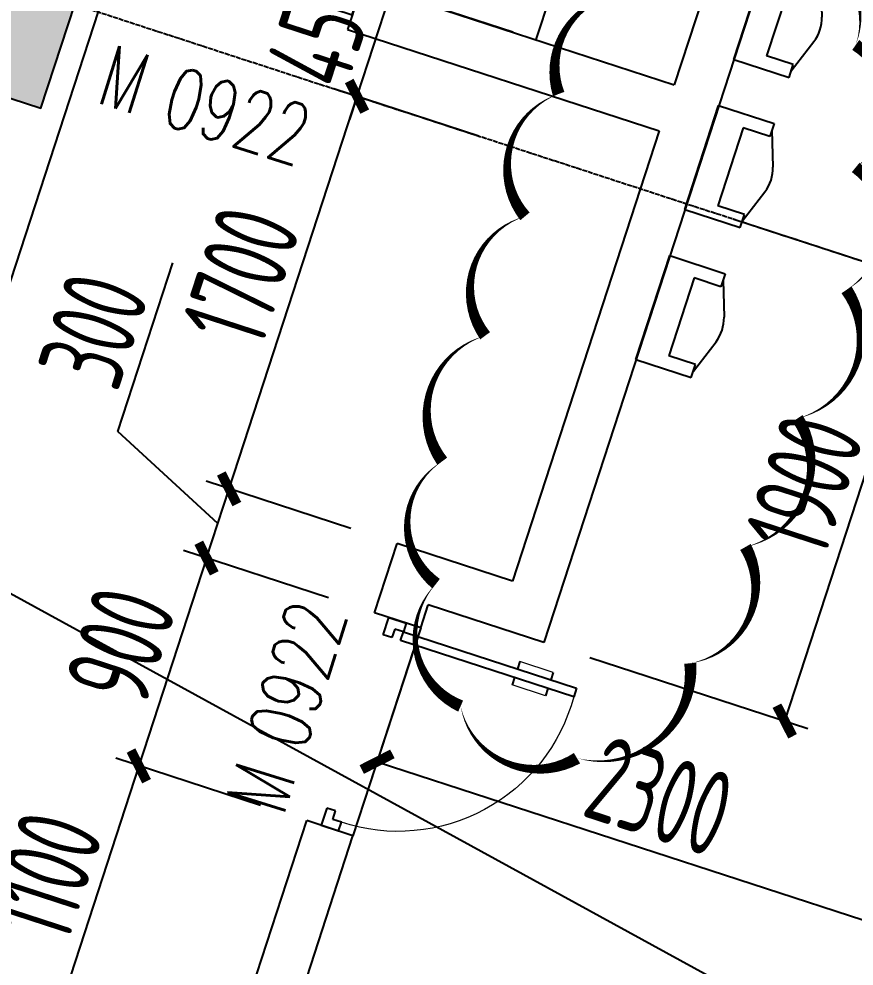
# Model space of a CAD drawing. Header units: millimetres. Extents: x 11639278 to 23698211, y -13072636 to -5537337.
# Drawn here: x 11838029 to 11841468, y -6347750 to -6343850 of the extents above; entities that cross this region are included whole.
import ezdxf
from ezdxf.enums import TextEntityAlignment as Align

# ---------------------------------------------------------------- set-up
doc = ezdxf.new("R2010")
doc.units = ezdxf.units.MM
doc.header["$LTSCALE"] = 10
doc.linetypes.add('A2-RG-AXIS$0$CENTER', pattern=[2, 1.25, -0.25, 0.25, -0.25])
doc.linetypes.add('A2-RG-AXIS$0$DOTE', pattern=[2.4200000000000004, 2, -0.2, 0.02, -0.2])
for name, color, linetype in [('A2-RB-F1$0$A-DIMS-100', 1, 'Continuous'), ('A2-RD-F1（少）$0$A-1-1-X-toilel$0$A-FIXT', 55, 'Continuous'), ('A2-RG-AXIS$0$A-GRID', 1, 'A2-RG-AXIS$0$CENTER'), ('A2-RI-F1$0$A-DOOR', 32, 'Continuous'), ('A2-RI-F1$0$A-STRS', 50, 'Continuous'), ('A2-RI-F1$0$A-SYMB-DOOR', 3, 'Continuous'), ('A2-RI-F1$0$A-WALL', 7, 'Continuous'), ('A2-RS-F1$0$A-HATH-GRAY', 8, 'Continuous'), ('A2-RS-F1$0$A-WALL-CONC', 6, 'Continuous')]:
    doc.layers.add(name, color=color, linetype=linetype)
doc.styles.add('A2-RB-F1$0$XD2008', font='hzs.shx', dxfattribs={"width": 0.7, "bigfont": 'hztxt.shx'})
doc.styles.add('A2-RI-F1$0$ECADI-TXT', font='simplex.shx', dxfattribs={"bigfont": 'hztxt.shx'})
doc.dimstyles.new('A2-RB-F1$0$XD100$0', dxfattribs={"dimscale": 100, "dimtxt": 3.5, "dimasz": 1, "dimexe": 1, "dimexo": 2, "dimgap": 0.5, "dimtad": 1, "dimdec": 0, "dimdsep": 46, "dimtxsty": 'A2-RB-F1$0$XD2008', "dimblk1": 'A2-RB-F1$0$_ArchTick', "dimblk2": 'A2-RB-F1$0$_ArchTick', "dimsah": 1, "dimcen": 2.5, "dimclrt": 4, "dimaunit": 1, "dimadec": 0, "dimazin": 0, "dimtfac": 1, "dimtdec": 0, "dimtix": 1, "dimtmove": 1, "dimatfit": 3, "dimfxl": 0, "dimtolj": 1, "dimtzin": 0, "dimarcsym": 0})

# ---------------------------------------------------------------- blocks, each defined once
blk = doc.blocks.new('A2-RS-F1')
at = {"layer": 'A2-RS-F1$0$A-HATH-GRAY', "ltscale": 3}
h = blk.add_hatch(color=256, dxfattribs=at)
h.paths.add_polyline_path([(11844906.56044131, -6323395.852905449), (11843860.74415023, -6323054.971699168), (11843581.84834276, -6323910.618104999), (11844627.6689347, -6324251.500808042)], flags=17)
h.paths.add_polyline_path([(11860882.5898023, -6343275.370514884), (11862023.51222221, -6343647.251429699), (11861713.61803408, -6344598.016532997), (11860572.69072614, -6344226.134024941)])
h.paths.add_polyline_path([(11865221.17885351, -6329964.444590925), (11866362.10127343, -6330336.325505741), (11866052.2070853, -6331287.090609038), (11864911.27977736, -6330915.208100983)])
h.paths.add_polyline_path([(11863051.86161758, -6336619.977228878), (11864192.7840375, -6336991.858143694), (11863882.88984937, -6337942.623246991), (11862741.96254143, -6337570.740738936)])
edge = h.paths.add_edge_path()
edge.add_arc((11859128.83743993, -6350592.16642234), 550, 0, 360)
edge = h.paths.add_edge_path()
edge.add_arc((11856959.37186344, -6357247.678415939), 449.9999999999999, 0, 360)
edge = h.paths.add_edge_path()
edge.add_arc((11853166.7036085, -6357589.156732996), 449.9999999999999, 0, 360)
edge = h.paths.add_edge_path()
edge.add_arc((11867805.91486336, -6323970.623460723), 449.9999999999999, 0, 360)
h.paths.add_polyline_path([(11846029.99933785, -6316399.528479998), (11847075.84511347, -6316740.419391603), (11846796.94051941, -6317596.107446883), (11845751.09034457, -6317255.215101362)])
h.paths.add_polyline_path([(11843860.72775313, -6323054.921841158), (11844906.57352876, -6323395.812752763), (11844627.6689347, -6324251.500808042), (11843581.81875985, -6323910.608462522)])
h.paths.add_polyline_path([(11855493.2232798, -6327056.795293259), (11855968.60851452, -6327211.743280065), (11855813.66053308, -6327687.128498312), (11855338.275293, -6327532.180527976)])
h.paths.add_polyline_path([(11855338.21658511, -6327532.233471887), (11855813.60104128, -6327687.183847262), (11855968.55141665, -6327211.799391082), (11855493.16696048, -6327056.849015715)])
h.paths.add_polyline_path([(11848985.40852566, -6347022.975376734), (11849460.79376037, -6347177.923363539), (11849305.84577894, -6347653.308581786), (11848830.46053885, -6347498.36061145)])
h.paths.add_polyline_path([(11848830.40183097, -6347498.413555361), (11849305.78628714, -6347653.363930736), (11849460.73666251, -6347177.979474556), (11848985.35220633, -6347023.029099189)])
h.paths.add_polyline_path([(11841691.45616842, -6329710.315202315), (11842737.30194404, -6330051.206113921), (11842458.39734998, -6330906.8941692), (11841412.54717514, -6330566.00182368)])
edge = h.paths.add_edge_path()
edge.add_arc((11835566.99318758, -6350274.793449772), 549.9999999999999, 0, 360)
h.paths.add_polyline_path([(11837073.9534731, -6343876.82250524), (11838119.79927668, -6344217.713331052), (11838398.70995235, -6343362.021309935), (11837352.86414876, -6343021.130484126)])
h.paths.add_polyline_path([(11839243.2587376, -6337221.44012183), (11840289.10454118, -6337562.33094764), (11840568.01521684, -6336706.638926526), (11839522.16941326, -6336365.748100712)])
h.paths.add_polyline_path([(11843581.83347457, -6323910.663720283), (11844627.67927816, -6324251.554546096), (11844906.58995382, -6323395.862524978), (11843860.74415023, -6323054.971699168)])
edge = h.paths.add_edge_path()
edge.add_arc((11839855.8415427, -6353250.403283347), 449.9999999999999, 0, 360)
edge = h.paths.add_edge_path()
edge.add_arc((11857822.77974516, -6320716.701391344), 449.9999999999999, 0, 360)
edge = h.paths.add_edge_path()
edge.add_arc((11856666.24705885, -6324264.857165155), 499.9999999999999, 0, 360)
h.paths.add_polyline_path([(11855338.28447194, -6327532.255599339), (11855813.66892812, -6327687.205974705), (11855968.61930349, -6327211.821518534), (11855493.23484731, -6327056.871143163)])
h.paths.add_polyline_path([(11848830.26628793, -6347498.36937545), (11849305.65074411, -6347653.319750817), (11849460.60111947, -6347177.935294642), (11848985.2166633, -6347022.98491927)])
edge = h.paths.add_edge_path()
edge.add_arc((11848133.05237684, -6350444.060172903), 499.9999999999999, 0, 360)
edge = h.paths.add_edge_path()
edge.add_arc((11846511.2155728, -6355419.854289883), 449.9999999999999, 0, 360)
edge = h.paths.add_edge_path()
edge.add_arc((11865992.17153436, -6360191.697866529), 449.9999999999999, 0, 360)
edge = h.paths.add_edge_path()
edge.add_arc((11868161.44334964, -6353536.304580524), 449.9999999999999, 0, 360)
edge = h.paths.add_edge_path()
edge.add_arc((11870330.71516493, -6346880.911294518), 449.9999999999999, 0, 360)
edge = h.paths.add_edge_path()
edge.add_arc((11872499.98698021, -6340225.518008512), 449.9999999999999, 0, 360)
edge = h.paths.add_edge_path()
edge.add_arc((11874669.2587955, -6333570.124722506), 449.9999999999999, 0, 360)
edge = h.paths.add_edge_path()
edge.add_arc((11876838.53061078, -6326914.7314365), 449.9999999999999, 0, 360)
at = {"layer": 'A2-RS-F1$0$A-WALL-CONC'}
blk.add_lwpolyline([(11837073.9534731, -6343876.82250524), (11838119.79927668, -6344217.713331052), (11838398.70995235, -6343362.021309935), (11837352.86414876, -6343021.130484126)], close=True, dxfattribs=at)
blk = doc.blocks.new('A2-RI-F1$0$door-1000')
for p, q in [((0.6493001440558146, 0.6470603530760854), (0.7083274303022336, 0.7058840215922828)), ((0.7083274303022336, 0.7058840215922828), (0.7083274303022336, 0.7058840215922828)), ((0.7083274303022336, 0.7058840215922828), (0.7671510987011061, 0.6468567355786945)), ((0.6787119787186384, 0.6175467101875256), (0.6493001440558146, 0.6470603530760854)), ((0.7082256213780056, 0.6469585443846881), (0.6787119787186384, 0.6175467101875256)), ((0.7376374560417389, 0.617444901379713), (0.7082256213780056, 0.6469585443846881)), ((0.7671510987011061, 0.6468567355786945), (0.7376374560417389, 0.617444901379713)), ((0.05902728531691537, 0.058823668749028), (-4.638422979041934e-10, 3.510649548843503e-10)), ((0.0884391195140779, 0.02931002574223385), (0.05902728531691537, 0.058823668749028)), ((-4.638422979041934e-10, 3.510649548843503e-10), (0.05882366746845946, -0.05902728554610803)), ((-4.638422979041934e-10, 3.510649548843503e-10), (-4.638422979041934e-10, 3.510649548843503e-10)), ((0.05892547639177792, -0.0001018084567476762), (0.0884391195140779, 0.02931002574223385)), ((0.05882366746845946, -0.05902728554610803), (0.08833731059166894, -0.02961545134712651)), ((0.08833731059166894, -0.02961545134712651), (0.05892547639177792, -0.0001018084567476762)), ((0.1178509532483076, -0.000203617149963975), (0.08833731059166894, -0.02961545134712651)), ((0.08833731059166894, -0.02961545134712651), (0.6765739950369607, -0.619888310551687)), ((0.7060876381601702, -0.5904764763545245), (0.1178509532483076, -0.000203617149963975)), ((0.5050864988024841, -0.3887795741884474), (0.5300519447773695, -0.3639002478448674)), ((0.4506074101691411, -0.4430707346164127), (0.4755728561449359, -0.4181914085038443)), ((0.6182652814331959, -0.502350123713768), (0.6432307274099003, -0.4774707974866033)), ((0.5637861927989434, -0.5566412841435522), (0.588751638309077, -0.5317619579127495)), ((0.6765739950369607, -0.619888310551687), (0.7060876381601702, -0.5904764763545245))]:
    blk.add_line(p, q)
at = {"lineweight": 13}
for p, q in [((0.6432307274099003, -0.4774707974866033), (0.5300519447773695, -0.3639002478448674)), ((0.5637861927989434, -0.5566412841435522), (0.4506074101691411, -0.4430707346164127))]:
    blk.add_line(p, q, dxfattribs=at)
blk.add_arc((0.1481008371338248, 0.02847035136255727), 0.833333333809029, 312.0349782215454, 44.97267390679077, dxfattribs=at)
blk = doc.blocks.new('A2-RI-F1$0$ECADI-TAG-DOOR')
blk = doc.blocks.new('A2-RI-F1')
at = {"layer": 'A2-RI-F1$0$A-STRS'}
blk.add_line((11839683.68925032, -6346357.547437427), (11839404.77826159, -6347213.239356484), dxfattribs=at)
at = {"layer": 'A2-RI-F1$0$A-WALL'}
for p, q in [((11842618.48294873, -6338321.572981182), (11840728.11360628, -6344121.284820484)), ((11842808.63704468, -6338383.552169289), (11840190.06237865, -6346417.420507425)), ((11838431.84339695, -6343583.17713953), (11836494.99415201, -6349525.491461619)), ((11839444.59197297, -6343702.919201675), (11839382.61273052, -6343893.073280006)), ((11839444.59054873, -6343702.923571286), (11840728.11360629, -6344121.284820485)), ((11839382.61130628, -6343893.077649618), (11840666.13441156, -6344311.438914371)), ((11840666.13441156, -6344311.438914372), (11840061.88779614, -6346165.286247843)), ((11839493.53501388, -6346295.56714698), (11839586.50523604, -6346010.336447355)), ((11840061.88779614, -6346165.286247843), (11839586.50523604, -6346010.336447355)), ((11839683.68879321, -6346357.547288434), (11839714.67884768, -6346262.470390483)), ((11840190.06237865, -6346417.420507425), (11839714.67884768, -6346262.470390483)), ((11839683.68925032, -6346357.547437427), (11839493.53548813, -6346295.567301561)), ((11838129.94112845, -6350479.051041721), (11839214.62432645, -6347151.259164249)), ((11839404.77826159, -6347213.239356483), (11839214.62432645, -6347151.259164249)), ((11839063.85721344, -6348259.1849012), (11839404.77826159, -6347213.239356483))]:
    blk.add_line(p, q, dxfattribs=at)
at = {"layer": 'Defpoints', "color": 3}
blk.add_line((11846489, -6350866.5), (11821709.5, -6337304), dxfattribs=at)
at = {"layer": 'Defpoints'}
blk.add_lwpolyline([(11840554.45147512, -6343742.899437297, 0, 50, 0.52056705), (11840251.74226381, -6344158.862094549, 0, 50, 0.52056705), (11840251.74226381, -6344158.862094549, 0, 50, 0.52056705), (11840113.01776299, -6344663.05146818, 0, 50, 0.52056705), (11840113.01776299, -6344663.051468179, 0, 50, 0.52056705), (11839949.03305251, -6345154.63862121, 0, 50, 0.52056705), (11839949.03305251, -6345154.63862121, 0, 50, 0.52056705), (11839772.45470525, -6345671.430215443, 0, 50, 0.52056705), (11839772.45470525, -6345671.430215443, 0, 50, 0.52056705), (11839747.24311967, -6346175.630761255, 0, 50, 0.52056705), (11839747.24311967, -6346175.630761255, 0, 50, 0.52056705), (11839848.13808609, -6346679.820134887, 0, 50, 0.52056705), (11839848.13808609, -6346679.820134887, 0, 50, 0.52056705), (11840327.42564465, -6346894.102573813, 0, 50, 0.52056705), (11840327.42564465, -6346894.102573813, 0, 50, 0.52056705), (11840794.0952544, -6346503.355529943, 0, 50, 0.52056705), (11840794.0952544, -6346503.355529943, 0, 50, 0.52056705), (11841021.12108488, -6346024.370597512, 0, 50, 0.52056705), (11841021.12108488, -6346024.370597512, 0, 50, 0.52056705), (11841235.55327857, -6345494.965610498, 0, 50, 0.52056705), (11841235.55327857, -6345494.965610498, 0, 50, 0.52056705), (11841437.34321142, -6344965.571795668, 0, 50, 0.52056705), (11841437.34321142, -6344965.571795668, 0, 50, 0.52056705), (11841475.19705785, -6344461.371249855, 0, 50, 0.52056705), (11841475.19705785, -6344461.371249855, 0, 50, 0.52056705), (11841475.19705785, -6343957.181876223, 0, 50, 0.52056705), (11841475.19705785, -6343957.181876223, 0, 50, 0.52056705), (11841185.10579536, -6343541.230391156, 0, 0, 0)], format="xyseb", dxfattribs=at)
blk.add_blockref('A2-RS-F1', (0, 0))
at = {"layer": 'A2-RI-F1$0$A-DOOR', "zscale": 900.0000000000008}
for p, xscale, yscale, rotation in [((11838546.2878319, -6343554.743757031), -899.9999999995956, 900.0000000018646, 206.8480475662547), ((11839552.95846003, -6346314.936266683), -899.9999999998074, 900.0000000016299, 116.8480475663143)]:
    blk.add_blockref('A2-RI-F1$0$door-1000', p, dxfattribs=dict(at, xscale=xscale, yscale=yscale, rotation=rotation))
at = {"layer": 'A2-RI-F1$0$A-SYMB-DOOR'}
ref = blk.add_blockref('A2-RI-F1$0$ECADI-TAG-DOOR', (11838513.99321637, -6345009.388470452), dxfattribs=dict(at, xscale=100.0000000045588, yscale=100.0000000045588, zscale=100.0000000045588, rotation=342.6200525912907))
ref.add_attrib('门窗主编号1', 'M', dxfattribs={"height": 250.0000000002097, "rotation": 342.6200525202165, "style": 'A2-RI-F1$0$ECADI-TXT', "width": 0.6999999999999982}).set_placement((11838512.10071244, -6344245.519105485), align=Align.RIGHT)
ref.add_attrib('门窗主编号2', '0922', (11838605.24788322, -6344279.099309161, 333.3333333332655), dxfattribs={"height": 250.0000000002097, "rotation": 342.6200525202165, "style": 'A2-RI-F1$0$ECADI-TXT', "width": 0.6999999999999982})
ref = blk.add_blockref('A2-RI-F1$0$ECADI-TAG-DOOR', (11839935.79166803, -6346965.124658056), dxfattribs=dict(at, xscale=100.000000002794, yscale=100.000000002794, zscale=100.000000002794, rotation=72.6200525912276))
ref.add_attrib('门窗主编号1', 'M', dxfattribs={"height": 250.0000000002097, "rotation": 72.62005253535999, "style": 'A2-RI-F1$0$ECADI-TXT', "width": 0.6999999999999982}).set_placement((11839171.92230306, -6346967.017161984), align=Align.RIGHT)
ref.add_attrib('门窗主编号2', '0922', (11839205.50250674, -6346873.869991203, 333.3333333332655), dxfattribs={"height": 250.0000000002097, "rotation": 72.62005253535999, "style": 'A2-RI-F1$0$ECADI-TXT', "width": 0.6999999999999982})
blk = doc.blocks.new('A2-RG-AXIS')
at = {"layer": 'A2-RG-AXIS$0$A-GRID', "linetype": 'A2-RG-AXIS$0$DOTE'}
blk.add_line((11834459.4230147, -6342551.292638551), (11872420.11414498, -6354924.272586755), dxfattribs=at)
blk = doc.blocks.new('A2-RB-F1$0$_ArchTick')
at = {"color": 0, "linetype": 'ByBlock', "const_width": 0.4}
blk.add_lwpolyline([(-0.5, -0.5), (0.5, 0.5)], dxfattribs=at)
blk = doc.blocks.new('*D1444')
at = {"layer": 'A2-RB-F1$0$A-DIMS-100', "color": 0, "lineweight": -2, "transparency": 16777216}
for p, q in [((11838522.73032039, -6346925.741897577), (11838181.81247246, -6347971.688485396)), ((11839024.4670934, -6347089.27894897), (11838427.65327306, -6346894.752301414)), ((11838683.54924547, -6348135.225536789), (11838086.73542512, -6347940.698889233))]:
    blk.add_line(p, q, dxfattribs=at)
at = {"layer": 'Defpoints', "color": 0, "transparency": 16777216}
for p in [(11839214.62118807, -6347151.258141298), (11838181.81247246, -6347971.688485396), (11838873.70334013, -6348197.204729116)]:
    blk.add_point(p, dxfattribs=at)
at = {"layer": 'A2-RB-F1$0$A-DIMS-100', "color": 0, "lineweight": -2, "transparency": 16777216, "xscale": 100, "yscale": 100, "zscale": 100}
for p, rotation in [((11838522.73032039, -6346925.741897577), 71.94703923014237), ((11838181.81247246, -6347971.688485396), 251.9470392301424)]:
    blk.add_blockref('A2-RB-F1$0$_ArchTick', p, dxfattribs=dict(at, rotation=rotation))
at = {"layer": 'A2-RB-F1$0$A-DIMS-100', "color": 4, "transparency": 16777216, "insert": (11838138.34803993, -6347378.988600118), "char_height": 350, "attachment_point": 5, "rotation": 71.94703923014237, "style": 'A2-RB-F1$0$XD2008'}
blk.add_mtext('\\A1;1100', dxfattribs=at)
blk = doc.blocks.new('*D1445')
at = {"layer": 'A2-RB-F1$0$A-DIMS-100', "color": 0, "lineweight": -2, "transparency": 16777216}
for p, q in [((11838801.63664736, -6346070.048475947), (11838522.73030075, -6346925.741908096)), ((11839303.3813921, -6346233.588113423), (11838706.55959935, -6346039.058881879)), ((11839024.47504549, -6347089.281545572), (11838427.65325274, -6346894.752314027))]:
    blk.add_line(p, q, dxfattribs=at)
at = {"layer": 'Defpoints', "color": 0, "transparency": 16777216}
for p in [(11839493.53548813, -6346295.567301558), (11838522.73030075, -6346925.741908096), (11839214.62914152, -6347151.260733707)]:
    blk.add_point(p, dxfattribs=at)
at = {"layer": 'A2-RB-F1$0$A-DIMS-100', "color": 0, "lineweight": -2, "transparency": 16777216, "xscale": 100, "yscale": 100, "zscale": 100}
for p, rotation in [((11838801.63664736, -6346070.048475947), 71.94704049311306), ((11838522.73030075, -6346925.741908096), 251.947040493113)]:
    blk.add_blockref('A2-RB-F1$0$_ArchTick', p, dxfattribs=dict(at, rotation=rotation))
at = {"layer": 'A2-RB-F1$0$A-DIMS-100', "color": 4, "transparency": 16777216, "insert": (11838448.26011602, -6346428.168605369), "char_height": 350, "attachment_point": 5, "rotation": 71.94704049311305, "style": 'A2-RB-F1$0$XD2008'}
blk.add_mtext('\\A1;900', dxfattribs=at)
blk = doc.blocks.new('*D1446')
at = {"layer": 'A2-RB-F1$0$A-DIMS-100', "color": 0, "lineweight": -2, "transparency": 16777216}
for p, q in [((11838436.92766969, -6345548.881719838), (11838663.15170638, -6344854.819269315)), ((11838848.12104329, -6345927.43289304), (11838436.92766969, -6345548.881719838)), ((11839396.34970739, -6345948.356792264), (11838799.52839005, -6345753.827715682)), ((11838801.63664852, -6346070.048476331), (11838894.60543806, -6345784.817309748)), ((11839303.38091785, -6346233.587958846), (11838706.5596005, -6346039.058882264))]:
    blk.add_line(p, q, dxfattribs=at)
at = {"layer": 'Defpoints', "color": 0, "transparency": 16777216}
for p in [(11838894.60543806, -6345784.817309748), (11839586.50380342, -6346010.335980397), (11839493.53501388, -6346295.567146979)]:
    blk.add_point(p, dxfattribs=at)
at = {"layer": 'A2-RB-F1$0$A-DIMS-100', "color": 0, "lineweight": -2, "transparency": 16777216, "xscale": 100, "yscale": 100, "zscale": 100}
for p, rotation in [((11838894.60543806, -6345784.817309748), 71.94704049379897), ((11838801.63664852, -6346070.048476331), 251.947040493799)]:
    blk.add_blockref('A2-RB-F1$0$_ArchTick', p, dxfattribs=dict(at, rotation=rotation))
at = {"layer": 'A2-RB-F1$0$A-DIMS-100', "color": 4, "transparency": 16777216, "insert": (11838336.11632999, -6345132.123907927), "char_height": 350, "attachment_point": 5, "rotation": 71.94704049379897, "style": 'A2-RB-F1$0$XD2008'}
blk.add_mtext('\\A1;300', dxfattribs=at)
blk = doc.blocks.new('*D1505')
at = {"layer": 'A2-RB-F1$0$A-DIMS-100', "color": 0, "lineweight": -2, "transparency": 16777216}
for p, q in [((11840968.98822757, -6344673.029474897), (11841866.82095628, -6344965.670785872)), ((11841182.97215532, -6346741.05141264), (11841771.74390832, -6344934.681191633)), ((11840380.21647457, -6346479.399695905), (11841278.04920328, -6346772.04100688))]:
    blk.add_line(p, q, dxfattribs=at)
at = {"layer": 'Defpoints', "color": 0, "transparency": 16777216}
for p in [(11840778.83413165, -6344611.050286416), (11841771.74390832, -6344934.681191633), (11840190.06237865, -6346417.420507424)]:
    blk.add_point(p, dxfattribs=at)
at = {"layer": 'A2-RB-F1$0$A-DIMS-100', "color": 0, "lineweight": -2, "transparency": 16777216, "xscale": 100, "yscale": 100, "zscale": 100}
for p, rotation in [((11841771.74390832, -6344934.681191633), 71.94704038887735), ((11841182.97215532, -6346741.05141264), 251.9470403888774)]:
    blk.add_blockref('A2-RB-F1$0$_ArchTick', p, dxfattribs=dict(at, rotation=rotation))
at = {"layer": 'A2-RB-F1$0$A-DIMS-100', "color": 4, "transparency": 16777216, "insert": (11841263.43467391, -6345768.139715094), "char_height": 350, "attachment_point": 5, "rotation": 71.94704038887735, "style": 'A2-RB-F1$0$XD2008'}
blk.add_mtext('\\A1;1900', dxfattribs=at)
blk = doc.blocks.new('*D1506')
at = {"layer": 'A2-RB-F1$0$A-DIMS-100', "color": 0, "lineweight": -2, "transparency": 16777216}
for p, q in [((11839923.14166418, -6344332.147498667), (11839326.32034568, -6344137.618421704)), ((11838894.60690331, -6345784.817787338), (11839421.39739369, -6344168.60801577)), ((11839396.35117381, -6345948.357270236), (11838799.5298553, -6345753.828193272))]:
    blk.add_line(p, q, dxfattribs=at)
at = {"layer": 'Defpoints', "color": 0, "transparency": 16777216}
for p in [(11839421.39739369, -6344168.60801577), (11840113.29576022, -6344394.126686802), (11839586.50526984, -6346010.33645837)]:
    blk.add_point(p, dxfattribs=at)
at = {"layer": 'A2-RB-F1$0$A-DIMS-100', "color": 0, "lineweight": -2, "transparency": 16777216, "xscale": 100, "yscale": 100, "zscale": 100}
for p, rotation in [((11839421.39739369, -6344168.60801577), 71.94704049343513), ((11838894.60690331, -6345784.817787338), 251.9470404934351)]:
    blk.add_blockref('A2-RB-F1$0$_ArchTick', p, dxfattribs=dict(at, rotation=rotation))
at = {"layer": 'A2-RB-F1$0$A-DIMS-100', "color": 4, "transparency": 16777216, "insert": (11838944.07879047, -6344906.986314905), "char_height": 350, "attachment_point": 5, "rotation": 71.94704049343513, "style": 'A2-RB-F1$0$XD2008'}
blk.add_mtext('\\A1;1700', dxfattribs=at)
blk = doc.blocks.new('*D1507')
at = {"layer": 'A2-RB-F1$0$A-DIMS-100', "color": 0, "lineweight": -2, "transparency": 16777216}
for p, q in [((11839560.8326295, -6343740.816332614), (11839591.82222357, -6343645.739284597)), ((11840062.57689996, -6343904.3558155), (11839465.75558149, -6343709.826738546)), ((11839421.39739373, -6344168.608015781), (11839560.8326295, -6343740.816332614)), ((11839923.14166419, -6344332.147498668), (11839326.32034571, -6344137.618421714)), ((11839421.39739373, -6344168.608015781), (11839390.40779966, -6344263.685063798))]:
    blk.add_line(p, q, dxfattribs=at)
at = {"layer": 'Defpoints', "color": 0, "transparency": 16777216}
for p in [(11839560.8326295, -6343740.816332614), (11840252.73099599, -6343966.335003635), (11840113.29576022, -6344394.126686803)]:
    blk.add_point(p, dxfattribs=at)
at = {"layer": 'A2-RB-F1$0$A-DIMS-100', "color": 0, "lineweight": -2, "transparency": 16777216, "xscale": 100, "yscale": 100, "zscale": 100}
for p, rotation in [((11839560.8326295, -6343740.816332614), 251.9470404933688), ((11839421.39739373, -6344168.608015781), 71.94704049336885)]:
    blk.add_blockref('A2-RB-F1$0$_ArchTick', p, dxfattribs=dict(at, rotation=rotation))
at = {"layer": 'A2-RB-F1$0$A-DIMS-100', "color": 4, "transparency": 16777216, "insert": (11839277.19165358, -6343884.985587547), "char_height": 350, "attachment_point": 5, "rotation": 71.94704049336882, "style": 'A2-RB-F1$0$XD2008'}
blk.add_mtext('\\A1;450', dxfattribs=at)
blk = doc.blocks.new('*D1323')
at = {"layer": 'A2-RB-F1$0$A-DIMS-100', "color": 0, "lineweight": -2, "transparency": 16777216}
for p, q in [((11839652.69919444, -6346452.624334916), (11839473.0741392, -6347003.710030707)), ((11839504.06422208, -6346908.633142014), (11841690.76595958, -6347621.383306602)), ((11841839.40093194, -6347165.374499505), (11841659.77587671, -6347716.460195296))]:
    blk.add_line(p, q, dxfattribs=at)
at = {"layer": 'Defpoints', "color": 0, "transparency": 16777216}
for p in [(11839714.67936018, -6346262.470557531), (11841901.38109769, -6346975.22072212), (11841690.76595958, -6347621.383306602)]:
    blk.add_point(p, dxfattribs=at)
at = {"layer": 'A2-RB-F1$0$A-DIMS-100', "color": 0, "lineweight": -2, "transparency": 16777216, "xscale": 100, "yscale": 100, "zscale": 100}
for p, rotation in [((11839504.06422208, -6346908.633142014), 161.9467459265868), ((11841690.76595958, -6347621.383306602), 341.9467459265868)]:
    blk.add_blockref('A2-RB-F1$0$_ArchTick', p, dxfattribs=dict(at, rotation=rotation))
at = {"layer": 'A2-RB-F1$0$A-DIMS-100', "color": 4, "transparency": 16777216, "insert": (11840667.14277729, -6347051.085224749), "char_height": 350, "attachment_point": 5, "rotation": 341.9467459265868, "style": 'A2-RB-F1$0$XD2008'}
blk.add_mtext('\\A1;2300', dxfattribs=at)
blk = doc.blocks.new('A2-RD-F1（少）$0$A-1-1-X-toilel$0$A-1-10-01~10(B1~wd)$0$333')
at = {"layer": 'A2-RD-F1（少）$0$A-1-1-X-toilel$0$A-FIXT'}
for p, q in [((-4.051253199577332e-08, -225.0000000004657), (3.725290298461914e-08, 224.9999999995343)), ((3.725290298461914e-08, 224.9999999995343), (240.0000000372529, 224.9999999580905)), ((240.0000000372529, 224.9999999580905), (240.000000027474, 168.7499656723812)), ((240.0000000321306, 196.8749828152359), (291.3214642270468, 53.1047788662836)), ((240.000000027474, 168.7499656723812), (124.3520205901004, 168.7499656924047)), ((124.3520205901004, 168.7499656924047), (124.3520205318928, -168.7499657361768)), ((239.9999999646097, -196.8749828985892), (291.3214643970132, -53.10477592470124)), ((239.9999999692664, -168.7499657562003), (124.3520205318928, -168.7499657361768)), ((239.9999999594875, -225.0000000419095), (239.9999999692664, -168.7499657562003)), ((-4.051253199577332e-08, -225.0000000004657), (239.9999999594875, -225.0000000419095))]:
    blk.add_line(p, q, dxfattribs=at)
blk.add_ellipse((225.2032784870826, 1.218635588884354e-06), major_axis=(1.897569601471824e-08, 112.5000000012912), ratio=0.6666666666593565, start_param=4.220782803215332, end_param=5.20399516286272, dxfattribs=at)
blk = doc.blocks.new('A2-RD-F1（少）')
at = {"layer": 'A2-RD-F1（少）$0$A-1-1-X-toilel$0$A-FIXT'}
blk.add_line((11842063.57010965, -6338087.929549742), (11840157.64061866, -6343935.340524171), dxfattribs=at)
at = {"layer": 'A2-RD-F1（少）$0$A-1-1-X-toilel$0$A-FIXT', "rotation": 341.9473311017688}
for p in [(11841042.31704315, -6343802.694553712), (11840840.86001316, -6344420.686109663), (11840639.40298317, -6345038.677665614)]:
    blk.add_blockref('A2-RD-F1（少）$0$A-1-1-X-toilel$0$A-1-10-01~10(B1~wd)$0$333', p, dxfattribs=at)
blk = doc.blocks.new('A2-RB-F1')
at = {"layer": 'A2-RB-F1$0$A-DIMS-100'}
for p1, p2, distance, picture, middle in [((11840113.29576022, -6344394.126686802), (11840252.73099599, -6343966.335003635), 727.7238628292135, '*D1507', (11839277.19165358, -6343884.985587547)), ((11839586.50526984, -6346010.33645837), (11840113.29576022, -6344394.126686802), 727.7238628698669, '*D1506', (11838944.07879047, -6344906.986314905)), ((11840190.06237865, -6346417.420507425), (11840778.83413165, -6344611.050286417), -1044.321208927677, '*D1505', (11841263.43467391, -6345768.139715094)), ((11839493.53548813, -6346295.567301558), (11839214.62914152, -6347151.260733707), -727.7243616672821, '*D1445', (11838448.26011602, -6346428.168605369)), ((11839714.67936018, -6346262.47055753), (11841901.38109769, -6346975.220722119), -679.6210870671621, '*D1323', (11840667.14277729, -6347051.085224749)), ((11839214.62118807, -6347151.258141298), (11838873.70334014, -6348197.204729116), -727.7159809693528, '*D1444', (11838138.34803993, -6347378.988600118))]:
    dim = blk.add_aligned_dim(p1=p1, p2=p2, distance=distance, dimstyle='A2-RB-F1$0$XD100$0', dxfattribs=at)
    dim.commit()
    dim.dimension.update_dxf_attribs({"geometry": picture, "text_midpoint": middle})
dim = blk.add_linear_dim(base=(11838894.60543806, -6345784.817309748), p1=(11839493.53501388, -6346295.567146978), p2=(11839586.50380342, -6346010.335980396), angle=71.94704049447542, dimstyle='A2-RB-F1$0$XD100$0', dxfattribs=at)
dim.commit()
dim.dimension.update_dxf_attribs({"geometry": '*D1446', "text_midpoint": (11838452.42246672, -6345501.34319583), "dimtype": 129})

msp = doc.modelspace()

# ---------------------------------------------------------------- block references
for name in ['A2-RI-F1', 'A2-RB-F1', 'A2-RG-AXIS', 'A2-RD-F1（少）']:
    msp.add_blockref(name, (0, 0))

doc.saveas('drawing.dxf')
